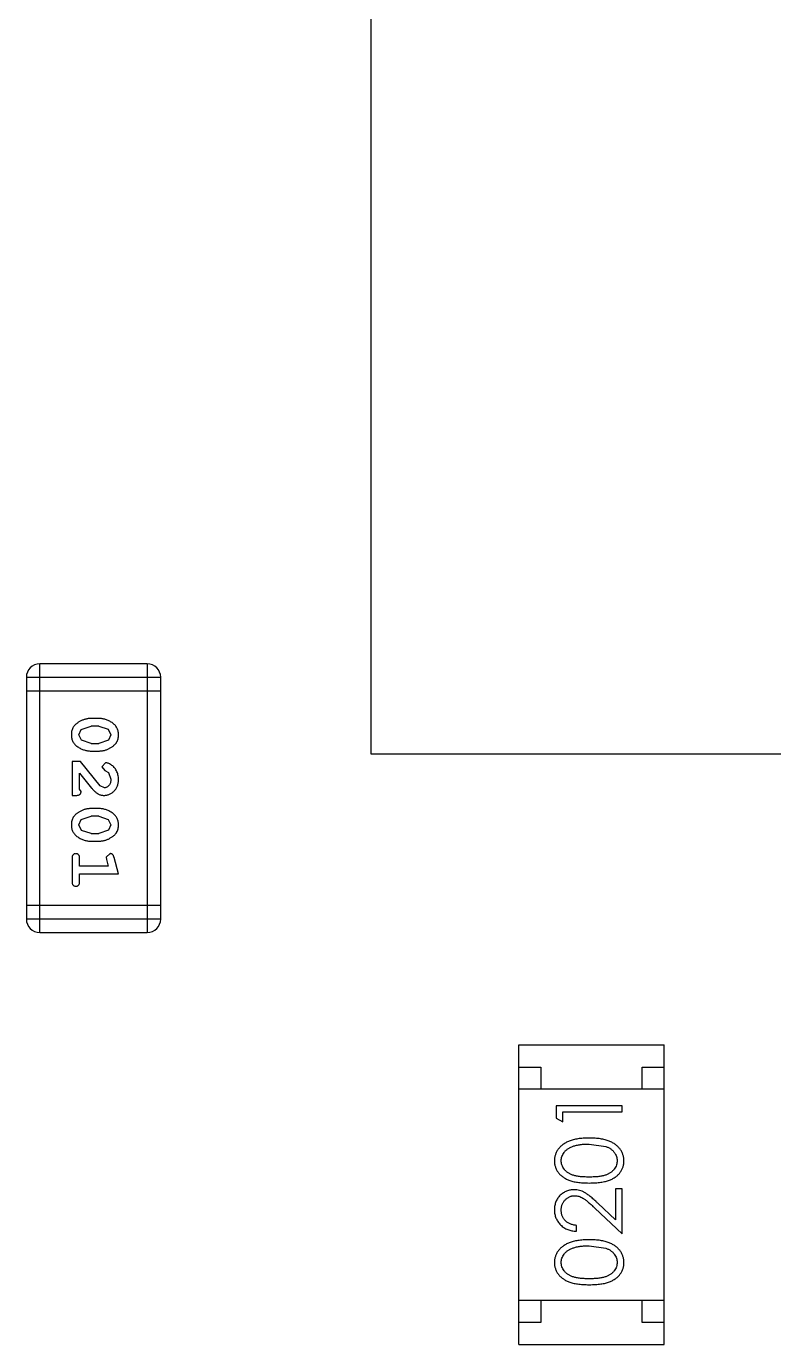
# Model space of a CAD drawing. Header units: inches. Extents: x 4.1 to 94, y -51.8 to -2.2.
# Drawn here: x 70.122 to 71.817, y -33.155 to -30.164 of the extents above; entities that cross this region are included whole.
import ezdxf

# ---------------------------------------------------------------- set-up
doc = ezdxf.new("R2010")
doc.units = ezdxf.units.IN
doc.header["$LTSCALE"] = 1.21
doc.header["$MEASUREMENT"] = 0
doc.layers.get('0').update_dxf_attribs({"linetype": 'CONTINUOUS'})

msp = doc.modelspace()

# ---------------------------------------------------------------- linework, layer by layer
at = {"color": 7, "linetype": 'Continuous'}
for p, q in [((70.9043, -31.815), (70.9043, -25.815)), ((70.1524, -32.2199), (70.1524, -31.6103)), ((70.3962, -31.6103), (70.1524, -31.6103)), ((70.3962, -31.6103), (70.3962, -32.2199)), ((70.1219, -31.6408), (70.1219, -32.1894)), ((70.1219, -31.6408), (70.4267, -31.6408)), ((70.4267, -32.1894), (70.4267, -31.6408)), ((70.1219, -31.6713), (70.4267, -31.6713)), ((70.2863, -31.7342), (70.2686, -31.7342)), ((70.2413, -31.7713), (70.2465, -31.7592)), ((70.2465, -31.7592), (70.2688, -31.7515)), ((70.286, -31.7515), (70.2688, -31.7515)), ((70.286, -31.7515), (70.3078, -31.7588)), ((70.3078, -31.7588), (70.3136, -31.7711)), ((70.2471, -31.7836), (70.2413, -31.7713)), ((70.2688, -31.7908), (70.2471, -31.7836)), ((70.2688, -31.7908), (70.286, -31.7908)), ((70.3083, -31.7833), (70.286, -31.7908)), ((70.3136, -31.7711), (70.3083, -31.7833)), ((70.2686, -31.8082), (70.2863, -31.8082)), ((76.9043, -31.815), (70.9043, -31.815)), ((70.2255, -31.8318), (70.2255, -31.9088)), ((70.2444, -31.8318), (70.2255, -31.8318)), ((70.2428, -31.8947), (70.2428, -31.8585)), ((70.2428, -31.8585), (70.2699, -31.8921)), ((70.2894, -31.8868), (70.2444, -31.8318)), ((70.3016, -31.8349), (70.2932, -31.8437)), ((70.2932, -31.8437), (70.2997, -31.8522)), ((70.2997, -31.8522), (70.3082, -31.8572)), ((70.3082, -31.8572), (70.3136, -31.872)), ((70.2991, -31.8915), (70.2894, -31.8868)), ((70.2255, -31.9088), (70.2334, -31.9088)), ((70.246, -31.9002), (70.2428, -31.8947)), ((70.2863, -31.9387), (70.2686, -31.9387)), ((70.2413, -31.9758), (70.2465, -31.9637)), ((70.2471, -31.9881), (70.2413, -31.9758)), ((70.2465, -31.9637), (70.2688, -31.956)), ((70.286, -31.956), (70.2688, -31.956)), ((70.286, -31.956), (70.3078, -31.9633)), ((70.3078, -31.9633), (70.3136, -31.9756)), ((70.3136, -31.9756), (70.3083, -31.9878)), ((70.2688, -31.9954), (70.2471, -31.9881)), ((70.2688, -31.9954), (70.286, -31.9954)), ((70.3083, -31.9878), (70.286, -31.9954)), ((70.2686, -32.0127), (70.2863, -32.0127)), ((70.2255, -32.052), (70.2255, -32.1039)), ((70.2428, -32.0693), (70.2428, -32.052)), ((70.3119, -32.041), (70.3026, -32.0489)), ((70.3026, -32.0489), (70.3036, -32.0543)), ((70.3036, -32.0543), (70.3078, -32.0693)), ((70.3309, -32.0866), (70.321, -32.05)), ((70.3078, -32.0693), (70.2428, -32.0693)), ((70.2428, -32.1039), (70.2428, -32.0866)), ((70.2428, -32.0866), (70.3309, -32.0866)), ((70.4267, -32.159), (70.1219, -32.159)), ((70.4267, -32.1894), (70.1219, -32.1894)), ((70.1524, -32.2199), (70.3962, -32.2199)), ((71.2393, -32.4752), (71.5693, -32.4752)), ((71.2393, -33.1552), (71.2393, -32.4752)), ((71.5693, -33.1552), (71.5693, -32.4752)), ((71.2393, -32.5252), (71.2893, -32.5252)), ((71.2893, -32.5252), (71.2893, -32.5752)), ((71.5193, -32.5252), (71.5693, -32.5252)), ((71.5193, -32.5752), (71.5193, -32.5252)), ((71.5693, -32.5752), (71.2393, -32.5752)), ((71.474, -32.6134), (71.324, -32.6134)), ((71.324, -32.6134), (71.324, -32.6411)), ((71.3394, -32.6268), (71.474, -32.6268)), ((71.3394, -32.6499), (71.3394, -32.6268)), ((71.474, -32.6268), (71.474, -32.6134)), ((71.324, -32.6411), (71.3394, -32.6499)), ((71.399, -32.6999), (71.4367, -32.7056)), ((71.474, -32.8018), (71.4586, -32.8018)), ((71.4586, -32.8018), (71.4586, -32.8716)), ((71.474, -32.9037), (71.474, -32.8018)), ((71.4119, -32.8456), (71.474, -32.9037)), ((71.4586, -32.8716), (71.4185, -32.8341)), ((71.3701, -32.898), (71.3701, -32.8845)), ((71.399, -32.9307), (71.4367, -32.9363)), ((71.5693, -33.0552), (71.2393, -33.0552)), ((71.2893, -33.0552), (71.2893, -33.1052)), ((71.5193, -33.1052), (71.5193, -33.0552)), ((71.2893, -33.1052), (71.2393, -33.1052)), ((71.5693, -33.1052), (71.5193, -33.1052)), ((71.2393, -33.1552), (71.5693, -33.1552))]:
    msp.add_line(p, q, dxfattribs=at)
for centre, start, end in [((70.1524, -31.6408), 90, 180), ((70.3962, -31.6408), 0, 90), ((70.1524, -32.1894), 180, 270), ((70.3962, -32.1894), 270, 0)]:
    msp.add_arc(centre, 0.0305, start, end, dxfattribs=at)
for points, knots in [([(70.2686, -31.7342), (70.2675, -31.7342), (70.2654, -31.7343), (70.2622, -31.7346), (70.2591, -31.7351), (70.256, -31.7358), (70.2529, -31.7366), (70.2499, -31.7378), (70.247, -31.739), (70.2441, -31.7405), (70.2413, -31.7421), (70.2388, -31.7437), (70.2365, -31.7453), (70.2344, -31.747), (70.2325, -31.7487), (70.2309, -31.7504), (70.2294, -31.7521), (70.2278, -31.7545), (70.2262, -31.7577), (70.2249, -31.7619), (70.2241, -31.7664), (70.224, -31.7696), (70.224, -31.7713)], [0, 0, 0, 0, 0.049886, 0.09882, 0.148132, 0.19689, 0.246038, 0.295176, 0.345305, 0.395692, 0.445312, 0.491875, 0.535813, 0.577009, 0.616081, 0.652689, 0.687585, 0.720206, 0.785062, 0.85223, 0.923759, 1, 1, 1, 1]), ([(70.3309, -31.771), (70.3309, -31.7696), (70.3308, -31.7668), (70.3301, -31.7627), (70.329, -31.7588), (70.3274, -31.7553), (70.3253, -31.752), (70.3228, -31.7489), (70.3199, -31.7461), (70.3165, -31.7437), (70.3129, -31.7415), (70.3092, -31.7395), (70.3055, -31.7379), (70.3017, -31.7366), (70.2979, -31.7355), (70.2941, -31.7348), (70.2902, -31.7343), (70.2876, -31.7342), (70.2863, -31.7342)], [0, 0, 0, 0, 0.06692, 0.130834, 0.19258, 0.252759, 0.312631, 0.373411, 0.436359, 0.501894, 0.568244, 0.632472, 0.69556, 0.757163, 0.818592, 0.878885, 0.939235, 1, 1, 1, 1]), ([(70.224, -31.7713), (70.224, -31.7727), (70.2241, -31.7755), (70.2248, -31.7796), (70.2259, -31.7834), (70.2275, -31.787), (70.2295, -31.7904), (70.232, -31.7934), (70.235, -31.7962), (70.2384, -31.7986), (70.242, -31.8008), (70.2456, -31.8028), (70.2494, -31.8045), (70.2531, -31.8058), (70.2569, -31.8068), (70.2608, -31.8076), (70.2647, -31.8081), (70.2673, -31.8081), (70.2686, -31.8082)], [0, 0, 0, 0, 0.067217, 0.131051, 0.19272, 0.252824, 0.312745, 0.373449, 0.436041, 0.501494, 0.567761, 0.632087, 0.695096, 0.757109, 0.817993, 0.878657, 0.939311, 1, 1, 1, 1]), ([(70.2863, -31.8082), (70.2874, -31.8081), (70.2895, -31.8081), (70.2927, -31.8078), (70.2959, -31.8073), (70.299, -31.8066), (70.302, -31.8057), (70.305, -31.8046), (70.308, -31.8033), (70.3109, -31.8018), (70.3136, -31.8002), (70.3162, -31.7985), (70.3185, -31.7969), (70.3206, -31.7952), (70.3224, -31.7935), (70.3241, -31.7918), (70.3255, -31.7901), (70.3271, -31.7877), (70.3287, -31.7845), (70.33, -31.7804), (70.3308, -31.7758), (70.3309, -31.7726), (70.3309, -31.771)], [0, 0, 0, 0, 0.049855, 0.099516, 0.148482, 0.19758, 0.246804, 0.296268, 0.346517, 0.397047, 0.446826, 0.49336, 0.537801, 0.579207, 0.617974, 0.654833, 0.689171, 0.722088, 0.786392, 0.853518, 0.924186, 1, 1, 1, 1]), ([(70.3309, -31.8722), (70.3309, -31.8705), (70.3307, -31.8671), (70.3299, -31.8622), (70.3285, -31.8574), (70.3265, -31.8529), (70.3241, -31.8488), (70.3212, -31.8451), (70.3179, -31.842), (70.3144, -31.8395), (70.3108, -31.8375), (70.3075, -31.836), (70.3044, -31.8351), (70.3025, -31.835), (70.3016, -31.8349)], [0, 0, 0, 0, 0.098286, 0.193983, 0.289056, 0.384352, 0.477435, 0.566197, 0.652355, 0.737986, 0.818188, 0.887401, 0.94802, 1, 1, 1, 1]), ([(70.2982, -31.9088), (70.2993, -31.9088), (70.3015, -31.9087), (70.3047, -31.9083), (70.3078, -31.9074), (70.3108, -31.9063), (70.3136, -31.9048), (70.3164, -31.9031), (70.3189, -31.901), (70.3214, -31.8986), (70.3236, -31.8959), (70.3256, -31.8931), (70.3272, -31.89), (70.3286, -31.8868), (70.3296, -31.8834), (70.3304, -31.8798), (70.3308, -31.876), (70.3309, -31.8735), (70.3309, -31.8722)], [0, 0, 0, 0, 0.060981, 0.120256, 0.178148, 0.236115, 0.293993, 0.352864, 0.413358, 0.476056, 0.539296, 0.602396, 0.665116, 0.728325, 0.792919, 0.859317, 0.928302, 1, 1, 1, 1]), ([(70.3136, -31.872), (70.3136, -31.8734), (70.3135, -31.8761), (70.3126, -31.88), (70.3113, -31.8833), (70.3093, -31.8862), (70.3071, -31.8885), (70.3046, -31.8903), (70.3019, -31.8913), (70.3, -31.8915), (70.2991, -31.8915)], [0, 0, 0, 0, 0.156344, 0.299348, 0.4327, 0.561, 0.682299, 0.791883, 0.89611, 1, 1, 1, 1]), ([(70.2334, -31.9088), (70.2345, -31.9088), (70.2364, -31.9088), (70.2391, -31.9083), (70.2414, -31.9077), (70.2431, -31.9066), (70.2444, -31.9053), (70.2453, -31.9038), (70.2459, -31.902), (70.2459, -31.9008), (70.246, -31.9002)], [0, 0, 0, 0, 0.1844, 0.34094, 0.473574, 0.586824, 0.690029, 0.789175, 0.890445, 1, 1, 1, 1]), ([(70.2699, -31.8921), (70.2706, -31.893), (70.2721, -31.8946), (70.2743, -31.897), (70.2765, -31.8991), (70.2784, -31.901), (70.2803, -31.9026), (70.2821, -31.904), (70.2837, -31.9051), (70.2858, -31.9062), (70.2883, -31.9073), (70.2915, -31.9082), (70.2948, -31.9087), (70.297, -31.9088), (70.2982, -31.9088)], [0, 0, 0, 0, 0.103002, 0.197728, 0.285279, 0.365235, 0.437224, 0.502446, 0.560545, 0.611446, 0.707576, 0.80349, 0.900532, 1, 1, 1, 1]), ([(70.2686, -31.9387), (70.2675, -31.9387), (70.2654, -31.9388), (70.2622, -31.9391), (70.2591, -31.9396), (70.256, -31.9403), (70.2529, -31.9411), (70.2499, -31.9423), (70.247, -31.9435), (70.2441, -31.945), (70.2413, -31.9466), (70.2388, -31.9482), (70.2365, -31.9499), (70.2344, -31.9515), (70.2325, -31.9532), (70.2309, -31.9549), (70.2294, -31.9566), (70.2278, -31.959), (70.2262, -31.9622), (70.2249, -31.9664), (70.2241, -31.9709), (70.224, -31.9741), (70.224, -31.9758)], [0, 0, 0, 0, 0.049886, 0.09882, 0.148132, 0.19689, 0.246038, 0.295176, 0.345305, 0.395692, 0.445312, 0.491875, 0.535813, 0.577009, 0.616081, 0.652689, 0.687585, 0.720206, 0.785062, 0.85223, 0.923759, 1, 1, 1, 1]), ([(70.3309, -31.9755), (70.3309, -31.9741), (70.3308, -31.9713), (70.3301, -31.9672), (70.329, -31.9634), (70.3274, -31.9598), (70.3253, -31.9565), (70.3228, -31.9534), (70.3199, -31.9506), (70.3165, -31.9482), (70.3129, -31.946), (70.3092, -31.9441), (70.3055, -31.9424), (70.3017, -31.9411), (70.2979, -31.94), (70.2941, -31.9393), (70.2902, -31.9388), (70.2876, -31.9388), (70.2863, -31.9387)], [0, 0, 0, 0, 0.06692, 0.130834, 0.19258, 0.252759, 0.312631, 0.373411, 0.436359, 0.501894, 0.568244, 0.632472, 0.69556, 0.757163, 0.818592, 0.878885, 0.939235, 1, 1, 1, 1]), ([(70.224, -31.9758), (70.224, -31.9772), (70.2241, -31.98), (70.2248, -31.9841), (70.2259, -31.988), (70.2275, -31.9915), (70.2295, -31.9949), (70.232, -31.9979), (70.235, -32.0007), (70.2384, -32.0032), (70.242, -32.0054), (70.2456, -32.0073), (70.2494, -32.009), (70.2531, -32.0103), (70.2569, -32.0114), (70.2608, -32.0121), (70.2647, -32.0126), (70.2673, -32.0126), (70.2686, -32.0127)], [0, 0, 0, 0, 0.067217, 0.131051, 0.19272, 0.252824, 0.312745, 0.373449, 0.436041, 0.501494, 0.567761, 0.632087, 0.695096, 0.757109, 0.817993, 0.878657, 0.939311, 1, 1, 1, 1]), ([(70.2863, -32.0127), (70.2874, -32.0126), (70.2895, -32.0126), (70.2927, -32.0123), (70.2959, -32.0118), (70.299, -32.0111), (70.302, -32.0102), (70.305, -32.0091), (70.308, -32.0078), (70.3109, -32.0063), (70.3136, -32.0047), (70.3162, -32.0031), (70.3185, -32.0014), (70.3206, -31.9997), (70.3224, -31.998), (70.3241, -31.9963), (70.3255, -31.9946), (70.3271, -31.9922), (70.3287, -31.989), (70.33, -31.9849), (70.3308, -31.9803), (70.3309, -31.9772), (70.3309, -31.9755)], [0, 0, 0, 0, 0.049855, 0.099516, 0.148482, 0.19758, 0.246804, 0.296268, 0.346517, 0.397047, 0.446826, 0.49336, 0.537801, 0.579207, 0.617974, 0.654833, 0.689171, 0.722088, 0.786392, 0.853518, 0.924186, 1, 1, 1, 1]), ([(70.2342, -32.041), (70.2336, -32.041), (70.2324, -32.0411), (70.2307, -32.0416), (70.2292, -32.0424), (70.2278, -32.0436), (70.2268, -32.0451), (70.2261, -32.0471), (70.2256, -32.0494), (70.2255, -32.0511), (70.2255, -32.052)], [0, 0, 0, 0, 0.115051, 0.223278, 0.329269, 0.437893, 0.554681, 0.682591, 0.83103, 1, 1, 1, 1]), ([(70.2428, -32.052), (70.2428, -32.0511), (70.2428, -32.0494), (70.2423, -32.0471), (70.2415, -32.0451), (70.2405, -32.0436), (70.2391, -32.0424), (70.2377, -32.0416), (70.236, -32.0411), (70.2348, -32.041), (70.2342, -32.041)], [0, 0, 0, 0, 0.169102, 0.317658, 0.446239, 0.563118, 0.671828, 0.776546, 0.884858, 1, 1, 1, 1]), ([(70.321, -32.05), (70.3208, -32.0492), (70.3203, -32.0476), (70.3195, -32.0455), (70.3186, -32.0439), (70.3175, -32.0427), (70.3164, -32.0419), (70.315, -32.0414), (70.3135, -32.041), (70.3124, -32.041), (70.3119, -32.041)], [0, 0, 0, 0, 0.187321, 0.344927, 0.475328, 0.579604, 0.674244, 0.773631, 0.882025, 1, 1, 1, 1]), ([(70.2255, -32.1039), (70.2255, -32.1048), (70.2256, -32.1065), (70.2261, -32.1088), (70.2268, -32.1108), (70.2279, -32.1123), (70.2292, -32.1135), (70.2307, -32.1143), (70.2324, -32.1148), (70.2336, -32.1149), (70.2342, -32.1149)], [0, 0, 0, 0, 0.169012, 0.317488, 0.445429, 0.560977, 0.67065, 0.776666, 0.88492, 1, 1, 1, 1]), ([(70.2342, -32.1149), (70.2348, -32.1149), (70.236, -32.1148), (70.2377, -32.1143), (70.2391, -32.1135), (70.2405, -32.1123), (70.2416, -32.1108), (70.2423, -32.1088), (70.2428, -32.1065), (70.2428, -32.1048), (70.2428, -32.1039)], [0, 0, 0, 0, 0.11517, 0.223509, 0.328254, 0.438012, 0.553651, 0.682263, 0.830856, 1, 1, 1, 1]), ([(71.399, -32.6864), (71.3967, -32.6865), (71.3922, -32.6865), (71.3857, -32.6868), (71.3795, -32.6873), (71.3736, -32.6881), (71.3681, -32.689), (71.363, -32.6902), (71.3583, -32.6916), (71.3538, -32.6932), (71.3498, -32.695), (71.3459, -32.6969), (71.3424, -32.6991), (71.3391, -32.7013), (71.336, -32.7037), (71.3333, -32.7063), (71.3307, -32.709), (71.3285, -32.7119), (71.3265, -32.7149), (71.3248, -32.7179), (71.3234, -32.7211), (71.3222, -32.7244), (71.3212, -32.7277), (71.3206, -32.7311), (71.3202, -32.7346), (71.3201, -32.737), (71.3201, -32.7382)], [0, 0, 0, 0, 0.065278, 0.127205, 0.186168, 0.241675, 0.294115, 0.343609, 0.390387, 0.434463, 0.476646, 0.517002, 0.555936, 0.593716, 0.630057, 0.665601, 0.700745, 0.734917, 0.768681, 0.802087, 0.834849, 0.867433, 0.900138, 0.932806, 0.966212, 1, 1, 1, 1]), ([(71.4778, -32.7382), (71.4778, -32.737), (71.4778, -32.7346), (71.4773, -32.7311), (71.4767, -32.7277), (71.4757, -32.7243), (71.4745, -32.7211), (71.4731, -32.7179), (71.4713, -32.7148), (71.4693, -32.7118), (71.4671, -32.7089), (71.4645, -32.7062), (71.4618, -32.7036), (71.4587, -32.7012), (71.4554, -32.6989), (71.4519, -32.6968), (71.4481, -32.6949), (71.444, -32.6931), (71.4396, -32.6915), (71.4349, -32.6902), (71.4298, -32.689), (71.4243, -32.6881), (71.4185, -32.6874), (71.4123, -32.6868), (71.4058, -32.6865), (71.4013, -32.6865), (71.399, -32.6864)], [0, 0, 0, 0, 0.033824, 0.067298, 0.10028, 0.133019, 0.165736, 0.198792, 0.232372, 0.266409, 0.301016, 0.336196, 0.371972, 0.408574, 0.446394, 0.485225, 0.525372, 0.567224, 0.611081, 0.65775, 0.70702, 0.759235, 0.814484, 0.873227, 0.934937, 1, 1, 1, 1]), ([(71.3355, -32.7378), (71.3356, -32.7361), (71.3358, -32.7328), (71.337, -32.728), (71.3392, -32.7233), (71.3415, -32.7196), (71.3438, -32.7167), (71.3458, -32.7147), (71.348, -32.7127), (71.3505, -32.7109), (71.3532, -32.7092), (71.3561, -32.7077), (71.3593, -32.7062), (71.3627, -32.7049), (71.3664, -32.7037), (71.3703, -32.7027), (71.3745, -32.7019), (71.3789, -32.7011), (71.3836, -32.7006), (71.3885, -32.7001), (71.3936, -32.7), (71.3972, -32.6999), (71.399, -32.6999)], [0, 0, 0, 0, 0.059689, 0.119507, 0.181075, 0.246162, 0.279894, 0.314468, 0.350403, 0.387474, 0.426147, 0.466624, 0.508745, 0.553328, 0.600058, 0.649177, 0.700552, 0.754894, 0.811825, 0.871514, 0.934319, 1, 1, 1, 1]), ([(71.4367, -32.7056), (71.4377, -32.706), (71.4398, -32.7067), (71.4427, -32.7081), (71.4454, -32.7095), (71.448, -32.7111), (71.4503, -32.7129), (71.4524, -32.7147), (71.4543, -32.7167), (71.4566, -32.7195), (71.4589, -32.7232), (71.4609, -32.7279), (71.4622, -32.7328), (71.4624, -32.7361), (71.4624, -32.7378)], [0, 0, 0, 0, 0.075949, 0.148549, 0.218996, 0.286119, 0.351826, 0.416074, 0.478265, 0.540325, 0.660405, 0.774606, 0.887187, 1, 1, 1, 1]), ([(71.3201, -32.7382), (71.3201, -32.7394), (71.3202, -32.7417), (71.3206, -32.7452), (71.3212, -32.7486), (71.3222, -32.7518), (71.3233, -32.7551), (71.3248, -32.7582), (71.3265, -32.7612), (71.3285, -32.7642), (71.3307, -32.767), (71.3331, -32.7696), (71.3359, -32.7721), (71.3388, -32.7744), (71.342, -32.7766), (71.3455, -32.7786), (71.3492, -32.7804), (71.3531, -32.7821), (71.3574, -32.7836), (71.3621, -32.7849), (71.3673, -32.786), (71.3728, -32.7868), (71.3788, -32.7875), (71.3852, -32.788), (71.392, -32.7883), (71.3966, -32.7883), (71.399, -32.7884)], [0, 0, 0, 0, 0.033742, 0.066533, 0.099153, 0.13154, 0.164087, 0.196563, 0.229707, 0.263315, 0.297504, 0.331686, 0.366482, 0.4021, 0.438958, 0.476748, 0.515985, 0.556589, 0.599519, 0.645765, 0.695487, 0.748721, 0.805687, 0.866754, 0.931405, 1, 1, 1, 1]), ([(71.399, -32.7749), (71.397, -32.7749), (71.393, -32.7749), (71.3874, -32.7746), (71.3821, -32.7743), (71.3772, -32.7738), (71.3727, -32.7732), (71.3685, -32.7723), (71.3648, -32.7714), (71.3614, -32.7703), (71.3583, -32.7691), (71.3554, -32.7677), (71.3527, -32.7662), (71.3501, -32.7646), (71.3478, -32.7629), (71.3457, -32.761), (71.3437, -32.759), (71.3415, -32.7561), (71.3391, -32.7523), (71.337, -32.7476), (71.3358, -32.7427), (71.3356, -32.7394), (71.3355, -32.7378)], [0, 0, 0, 0, 0.073302, 0.142286, 0.206253, 0.266017, 0.321612, 0.372532, 0.419497, 0.462398, 0.502825, 0.541489, 0.579034, 0.615143, 0.650298, 0.684912, 0.718701, 0.752189, 0.817245, 0.879117, 0.939613, 1, 1, 1, 1]), ([(71.4624, -32.7378), (71.4623, -32.7394), (71.4622, -32.7427), (71.4609, -32.7476), (71.4588, -32.7523), (71.4564, -32.7561), (71.4541, -32.7589), (71.4522, -32.761), (71.4501, -32.7629), (71.4477, -32.7647), (71.4452, -32.7663), (71.4425, -32.7678), (71.4396, -32.7691), (71.4365, -32.7704), (71.4331, -32.7715), (71.4293, -32.7724), (71.4252, -32.7731), (71.4207, -32.7738), (71.4158, -32.7743), (71.4105, -32.7746), (71.4049, -32.7749), (71.401, -32.7749), (71.399, -32.7749)], [0, 0, 0, 0, 0.060034, 0.120278, 0.182348, 0.247919, 0.281641, 0.315701, 0.350322, 0.385703, 0.421819, 0.459196, 0.497866, 0.538301, 0.58121, 0.628183, 0.679403, 0.734699, 0.794074, 0.858416, 0.927049, 1, 1, 1, 1]), ([(71.399, -32.7884), (71.4014, -32.7883), (71.4061, -32.7883), (71.4128, -32.788), (71.4192, -32.7875), (71.4251, -32.7868), (71.4307, -32.7859), (71.4358, -32.7848), (71.4405, -32.7835), (71.4449, -32.782), (71.4489, -32.7803), (71.4526, -32.7784), (71.456, -32.7764), (71.4592, -32.7743), (71.4622, -32.772), (71.465, -32.7695), (71.4674, -32.7668), (71.4696, -32.764), (71.4715, -32.7611), (71.4732, -32.7581), (71.4747, -32.755), (71.4758, -32.7518), (71.4767, -32.7485), (71.4773, -32.7452), (71.4778, -32.7417), (71.4778, -32.7394), (71.4778, -32.7382)], [0, 0, 0, 0, 0.068113, 0.132564, 0.193427, 0.250218, 0.303569, 0.353576, 0.400235, 0.443586, 0.484619, 0.524292, 0.56238, 0.599049, 0.63494, 0.669782, 0.704009, 0.737842, 0.771098, 0.803896, 0.836415, 0.868639, 0.900715, 0.933378, 0.966213, 1, 1, 1, 1]), ([(71.3647, -32.8037), (71.3632, -32.8038), (71.3603, -32.8039), (71.356, -32.8044), (71.3519, -32.8055), (71.3478, -32.8068), (71.344, -32.8086), (71.3403, -32.8108), (71.3367, -32.8133), (71.3334, -32.8162), (71.3302, -32.8194), (71.3276, -32.823), (71.3253, -32.8267), (71.3233, -32.8307), (71.3219, -32.835), (71.3209, -32.8395), (71.3202, -32.8442), (71.3202, -32.8474), (71.3201, -32.8491)], [0, 0, 0, 0, 0.06271, 0.123347, 0.183401, 0.242828, 0.302097, 0.36242, 0.423725, 0.487032, 0.550491, 0.612709, 0.674265, 0.73617, 0.799211, 0.863483, 0.930525, 1, 1, 1, 1]), ([(71.4185, -32.8341), (71.417, -32.8327), (71.414, -32.8299), (71.4097, -32.8259), (71.4055, -32.8224), (71.4017, -32.8192), (71.398, -32.8163), (71.3946, -32.8139), (71.3915, -32.8118), (71.3877, -32.8094), (71.3829, -32.8071), (71.377, -32.8052), (71.3709, -32.804), (71.3668, -32.8038), (71.3647, -32.8037)], [0, 0, 0, 0, 0.09953, 0.192079, 0.277712, 0.357454, 0.429648, 0.495771, 0.555538, 0.608657, 0.707578, 0.804328, 0.901298, 1, 1, 1, 1]), ([(71.3355, -32.8497), (71.3355, -32.8486), (71.3356, -32.8464), (71.336, -32.8432), (71.3367, -32.8401), (71.3377, -32.8371), (71.339, -32.8343), (71.3405, -32.8316), (71.3424, -32.829), (71.3445, -32.8266), (71.3467, -32.8244), (71.3492, -32.8225), (71.3517, -32.8209), (71.3543, -32.8195), (71.3571, -32.8185), (71.3599, -32.8178), (71.3629, -32.8173), (71.3649, -32.8172), (71.3659, -32.8172)], [0, 0, 0, 0, 0.068027, 0.133505, 0.19695, 0.26027, 0.322741, 0.384982, 0.448465, 0.513424, 0.578224, 0.640011, 0.700094, 0.760067, 0.819012, 0.877878, 0.938035, 1, 1, 1, 1]), ([(71.3659, -32.8172), (71.3675, -32.8173), (71.3708, -32.8174), (71.3756, -32.8184), (71.3802, -32.8201), (71.384, -32.8221), (71.3871, -32.8242), (71.3898, -32.826), (71.3928, -32.8284), (71.396, -32.831), (71.3996, -32.8341), (71.4034, -32.8376), (71.4076, -32.8414), (71.4104, -32.8442), (71.4119, -32.8456)], [0, 0, 0, 0, 0.088014, 0.174976, 0.2638, 0.355443, 0.406413, 0.465519, 0.533076, 0.609353, 0.693899, 0.787171, 0.889197, 1, 1, 1, 1]), ([(71.3201, -32.8491), (71.3202, -32.8507), (71.3202, -32.854), (71.3209, -32.8589), (71.322, -32.8635), (71.3235, -32.8679), (71.3256, -32.8721), (71.328, -32.8761), (71.3308, -32.88), (71.3341, -32.8835), (71.3377, -32.8868), (71.3416, -32.8897), (71.3458, -32.8921), (71.3502, -32.8941), (71.3548, -32.8958), (71.3597, -32.8969), (71.3648, -32.8977), (71.3683, -32.8979), (71.3701, -32.898)], [0, 0, 0, 0, 0.06445, 0.126725, 0.187421, 0.247417, 0.306749, 0.366595, 0.427749, 0.490235, 0.553031, 0.614805, 0.676505, 0.738096, 0.801021, 0.864897, 0.931209, 1, 1, 1, 1]), ([(71.3701, -32.8845), (71.3688, -32.8844), (71.3662, -32.8841), (71.3624, -32.8834), (71.3589, -32.8825), (71.3555, -32.8812), (71.3525, -32.8797), (71.3496, -32.878), (71.3469, -32.876), (71.3446, -32.8737), (71.3425, -32.8712), (71.3406, -32.8686), (71.339, -32.8659), (71.3377, -32.8629), (71.3367, -32.8598), (71.336, -32.8566), (71.3356, -32.8532), (71.3355, -32.8509), (71.3355, -32.8497)], [0, 0, 0, 0, 0.073648, 0.143686, 0.210962, 0.275557, 0.338064, 0.399311, 0.4594, 0.51934, 0.579024, 0.637809, 0.695959, 0.754122, 0.813113, 0.873453, 0.935561, 1, 1, 1, 1]), ([(71.399, -32.9172), (71.3967, -32.9172), (71.3922, -32.9173), (71.3857, -32.9176), (71.3795, -32.9181), (71.3736, -32.9189), (71.3681, -32.9198), (71.363, -32.921), (71.3583, -32.9224), (71.3538, -32.924), (71.3498, -32.9258), (71.3459, -32.9277), (71.3424, -32.9298), (71.3391, -32.9321), (71.336, -32.9345), (71.3333, -32.9371), (71.3307, -32.9398), (71.3285, -32.9427), (71.3265, -32.9456), (71.3248, -32.9487), (71.3234, -32.9519), (71.3222, -32.9552), (71.3212, -32.9585), (71.3206, -32.9619), (71.3202, -32.9654), (71.3201, -32.9678), (71.3201, -32.969)], [0, 0, 0, 0, 0.065278, 0.127205, 0.186168, 0.241675, 0.294115, 0.343609, 0.390387, 0.434463, 0.476646, 0.517002, 0.555936, 0.593716, 0.630057, 0.665601, 0.700745, 0.734917, 0.768681, 0.802087, 0.834849, 0.867433, 0.900138, 0.932806, 0.966212, 1, 1, 1, 1]), ([(71.3355, -32.9685), (71.3356, -32.9669), (71.3358, -32.9636), (71.337, -32.9588), (71.3392, -32.9541), (71.3415, -32.9503), (71.3438, -32.9475), (71.3458, -32.9454), (71.348, -32.9435), (71.3505, -32.9417), (71.3532, -32.94), (71.3561, -32.9384), (71.3593, -32.937), (71.3627, -32.9357), (71.3664, -32.9345), (71.3703, -32.9334), (71.3745, -32.9326), (71.3789, -32.9319), (71.3836, -32.9314), (71.3885, -32.9309), (71.3936, -32.9307), (71.3972, -32.9307), (71.399, -32.9307)], [0, 0, 0, 0, 0.059689, 0.119507, 0.181075, 0.246162, 0.279894, 0.314468, 0.350403, 0.387474, 0.426147, 0.466624, 0.508745, 0.553328, 0.600058, 0.649177, 0.700552, 0.754894, 0.811825, 0.871514, 0.934319, 1, 1, 1, 1]), ([(71.4778, -32.969), (71.4778, -32.9678), (71.4778, -32.9654), (71.4773, -32.9619), (71.4767, -32.9585), (71.4757, -32.9551), (71.4745, -32.9519), (71.4731, -32.9487), (71.4713, -32.9456), (71.4693, -32.9426), (71.4671, -32.9397), (71.4645, -32.9369), (71.4618, -32.9343), (71.4587, -32.9319), (71.4554, -32.9297), (71.4519, -32.9276), (71.4481, -32.9257), (71.444, -32.9239), (71.4396, -32.9223), (71.4349, -32.921), (71.4298, -32.9198), (71.4243, -32.9188), (71.4185, -32.9181), (71.4123, -32.9176), (71.4058, -32.9173), (71.4013, -32.9172), (71.399, -32.9172)], [0, 0, 0, 0, 0.033824, 0.067298, 0.10028, 0.133019, 0.165736, 0.198792, 0.232372, 0.266409, 0.301016, 0.336196, 0.371972, 0.408574, 0.446394, 0.485225, 0.525372, 0.567224, 0.611081, 0.65775, 0.70702, 0.759235, 0.814484, 0.873227, 0.934937, 1, 1, 1, 1]), ([(71.4367, -32.9363), (71.4377, -32.9367), (71.4398, -32.9375), (71.4427, -32.9388), (71.4454, -32.9403), (71.448, -32.9419), (71.4503, -32.9436), (71.4524, -32.9455), (71.4543, -32.9475), (71.4566, -32.9503), (71.4589, -32.954), (71.4609, -32.9587), (71.4622, -32.9635), (71.4624, -32.9669), (71.4624, -32.9685)], [0, 0, 0, 0, 0.075949, 0.148549, 0.218996, 0.286119, 0.351826, 0.416074, 0.478265, 0.540325, 0.660405, 0.774606, 0.887187, 1, 1, 1, 1]), ([(71.3201, -32.969), (71.3201, -32.9702), (71.3202, -32.9725), (71.3206, -32.976), (71.3212, -32.9793), (71.3222, -32.9826), (71.3233, -32.9858), (71.3248, -32.9889), (71.3265, -32.992), (71.3285, -32.9949), (71.3307, -32.9977), (71.3331, -33.0004), (71.3359, -33.0029), (71.3388, -33.0052), (71.342, -33.0073), (71.3455, -33.0094), (71.3492, -33.0112), (71.3531, -33.0129), (71.3574, -33.0143), (71.3621, -33.0156), (71.3673, -33.0167), (71.3728, -33.0176), (71.3788, -33.0183), (71.3852, -33.0188), (71.392, -33.0191), (71.3966, -33.0191), (71.399, -33.0191)], [0, 0, 0, 0, 0.033742, 0.066533, 0.099153, 0.13154, 0.164087, 0.196563, 0.229707, 0.263315, 0.297504, 0.331686, 0.366482, 0.4021, 0.438958, 0.476748, 0.515985, 0.556589, 0.599519, 0.645765, 0.695487, 0.748721, 0.805687, 0.866754, 0.931405, 1, 1, 1, 1]), ([(71.399, -33.0057), (71.397, -33.0057), (71.393, -33.0057), (71.3874, -33.0054), (71.3821, -33.0051), (71.3772, -33.0045), (71.3727, -33.0039), (71.3685, -33.0031), (71.3648, -33.0022), (71.3614, -33.0011), (71.3583, -32.9999), (71.3554, -32.9985), (71.3527, -32.997), (71.3501, -32.9954), (71.3478, -32.9936), (71.3457, -32.9917), (71.3437, -32.9897), (71.3415, -32.9869), (71.3391, -32.9831), (71.337, -32.9784), (71.3358, -32.9735), (71.3356, -32.9702), (71.3355, -32.9685)], [0, 0, 0, 0, 0.073302, 0.142286, 0.206253, 0.266017, 0.321612, 0.372532, 0.419497, 0.462398, 0.502825, 0.541489, 0.579034, 0.615143, 0.650298, 0.684912, 0.718701, 0.752189, 0.817245, 0.879117, 0.939613, 1, 1, 1, 1]), ([(71.4624, -32.9685), (71.4623, -32.9702), (71.4622, -32.9735), (71.4609, -32.9784), (71.4588, -32.9831), (71.4564, -32.9869), (71.4541, -32.9897), (71.4522, -32.9918), (71.4501, -32.9937), (71.4477, -32.9954), (71.4452, -32.9971), (71.4425, -32.9985), (71.4396, -32.9999), (71.4365, -33.0011), (71.4331, -33.0022), (71.4293, -33.0031), (71.4252, -33.0039), (71.4207, -33.0046), (71.4158, -33.005), (71.4105, -33.0054), (71.4049, -33.0057), (71.401, -33.0057), (71.399, -33.0057)], [0, 0, 0, 0, 0.060034, 0.120278, 0.182348, 0.247919, 0.281641, 0.315701, 0.350322, 0.385703, 0.421819, 0.459196, 0.497866, 0.538301, 0.58121, 0.628183, 0.679403, 0.734699, 0.794074, 0.858416, 0.927049, 1, 1, 1, 1]), ([(71.399, -33.0191), (71.4014, -33.0191), (71.4061, -33.0191), (71.4128, -33.0188), (71.4192, -33.0183), (71.4251, -33.0176), (71.4307, -33.0167), (71.4358, -33.0156), (71.4405, -33.0143), (71.4449, -33.0128), (71.4489, -33.0111), (71.4526, -33.0092), (71.456, -33.0072), (71.4592, -33.005), (71.4622, -33.0027), (71.465, -33.0003), (71.4674, -32.9976), (71.4696, -32.9948), (71.4715, -32.9919), (71.4732, -32.9889), (71.4747, -32.9858), (71.4758, -32.9826), (71.4767, -32.9793), (71.4773, -32.976), (71.4778, -32.9725), (71.4778, -32.9702), (71.4778, -32.969)], [0, 0, 0, 0, 0.068113, 0.132564, 0.193427, 0.250218, 0.303569, 0.353576, 0.400235, 0.443586, 0.484619, 0.524292, 0.56238, 0.599049, 0.63494, 0.669782, 0.704009, 0.737842, 0.771098, 0.803896, 0.836415, 0.868639, 0.900715, 0.933378, 0.966213, 1, 1, 1, 1])]:
    msp.add_open_spline(points, degree=3, knots=knots, dxfattribs=at)

doc.saveas('drawing.dxf')
